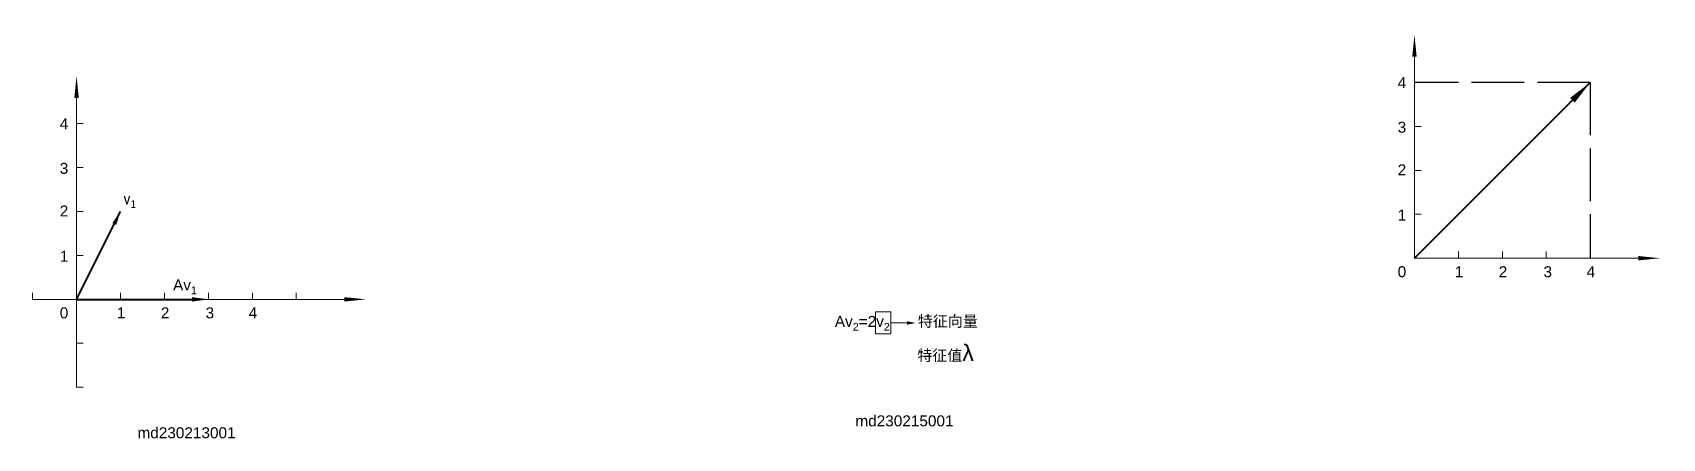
# Model space of a CAD drawing. Header units: millimetres. Extents: x 2272 to 2643, y 1566 to 1659.
import ezdxf

# ---------------------------------------------------------------- set-up
doc = ezdxf.new("R2010")
doc.units = ezdxf.units.MM
doc.linetypes.add('ACAD_ISO02W100', pattern=[15, 12, -3])
doc.layers.get('0').update_dxf_attribs({"lineweight": 15})
for name, color, linetype, lineweight in [('坐标层', 7, 'Continuous', 15), ('标号', 4, 'Continuous', 15), ('标注', 250, 'Continuous', 15), ('绘图层', 1, 'Continuous', 40)]:
    doc.layers.add(name, color=color, linetype=linetype, lineweight=lineweight)
doc.styles.get("Standard").update_dxf_attribs({"font": 'arial.ttf'})

# ---------------------------------------------------------------- blocks, each defined once
blk = doc.blocks.new('*U5')
blk.add_line((0, 0), (0, 1.5))
blk = doc.blocks.new('*U6')
at = {"layer": '坐标层', "color": 0, "linetype": 'ByBlock', "lineweight": -2, "transparency": 16777216}
for p in [(2271.82, 1597.82), (2281.82, 1597.82), (2291.82, 1597.82), (2301.82, 1597.82), (2311.82, 1597.82), (2321.82, 1597.82), (2331.82, 1597.82)]:
    blk.add_blockref('*U5', p, dxfattribs=at)
blk = doc.blocks.new('*U7')
blk.add_line((0, 0), (0, 1.5))
blk = doc.blocks.new('*U8')
at = {"layer": '坐标层', "color": 0, "linetype": 'ByBlock', "lineweight": -2, "transparency": 16777216}
for p in [(2281.82, 1577.82), (2291.82, 1577.82), (2301.82, 1577.82), (2311.82, 1577.82), (2321.82, 1577.82), (2331.82, 1577.82), (2341.82, 1577.82)]:
    blk.add_blockref('*U7', p, dxfattribs=at)
blk = doc.blocks.new('*U17')
blk.add_line((0, 0), (0, 1.5))
blk = doc.blocks.new('*U19')
at = {"layer": '坐标层', "color": 0, "linetype": 'ByBlock', "lineweight": -2, "transparency": 16777216}
for p in [(2586.25, 1607.18), (2596.25, 1607.18), (2606.25, 1607.18), (2616.25, 1607.18), (2626.25, 1607.18)]:
    blk.add_blockref('*U17', p, dxfattribs=at)
blk = doc.blocks.new('*U20')
blk.add_line((0, 0), (0, 1.5))
blk = doc.blocks.new('*U21')
at = {"layer": '坐标层', "color": 0, "linetype": 'ByBlock', "lineweight": -2, "transparency": 16777216}
for p in [(2301.82, 1577.82), (2311.82, 1577.82), (2321.82, 1577.82), (2331.82, 1577.82), (2341.82, 1577.82)]:
    blk.add_blockref('*U20', p, dxfattribs=at)

msp = doc.modelspace()

# ---------------------------------------------------------------- linework, layer by layer
at = {"layer": '坐标层', "lineweight": 15}
for p, q in [((2586.25, 1647.18), (2586.25, 1653.03)), ((2586.25, 1607.18), (2586.25, 1647.18)), ((2281.82, 1637.82), (2281.82, 1643.67)), ((2281.82, 1577.82), (2281.82, 1637.82)), ((2586.25, 1607.18), (2626.25, 1607.18)), ((2626.25, 1607.18), (2637.17, 1607.18)), ((2271.82, 1597.82), (2331.82, 1597.82)), ((2331.82, 1597.82), (2342.73, 1597.82))]:
    msp.add_line(p, q, dxfattribs=at)
at = {"layer": '坐标层'}
msp.add_line((2281.82, 1587.82), (2283.32, 1587.82), dxfattribs=at)
for points in [[(2586.25, 1653.03, 1, 0, 0), (2586.25, 1658.03, 0, 0, 0)], [(2281.82, 1643.67, 1, 0, 0), (2281.82, 1648.67, 0, 0, 0)], [(2637.17, 1607.18, 1, 0, 0), (2642.17, 1607.18, 0, 0, 0)], [(2342.73, 1597.82, 1, 0, 0), (2347.73, 1597.82, 0, 0, 0)]]:
    msp.add_lwpolyline(points, format="xyseb", dxfattribs=at)
at = {"layer": '标注'}
msp.add_line((2467.12, 1592.45), (2470.76, 1592.45), dxfattribs=at)
msp.add_lwpolyline([(2463.59, 1594.96), (2467.12, 1594.96), (2467.12, 1589.94), (2463.59, 1589.94)], close=True, dxfattribs=at)
for points in [[(2470.76, 1592.45, 0.8, 0, 0), (2472.76, 1592.45, 0, 0, 0)], [(2462.71, 1590.38, 0, 0, 0), (2462.71, 1585.88, 0, 0, 0), (2470.08, 1585.88, 0.8, 0, 0), (2472.08, 1585.88, 0, 0, 0)]]:
    msp.add_lwpolyline(points, format="xyseb", dxfattribs=at)
at = {"layer": '绘图层', "color": 0, "lineweight": 40}
msp.add_line((2586.25, 1607.18), (2626.25, 1647.18), dxfattribs=at)
at = {"layer": '绘图层', "color": 0, "linetype": 'ACAD_ISO02W100', "lineweight": 25}
for q in [(2586.25, 1647.18), (2626.25, 1607.18)]:
    msp.add_line((2626.25, 1647.18), q, dxfattribs=at)
at = {"layer": '绘图层', "color": 5, "lineweight": 40}
msp.add_line((2281.82, 1597.82), (2291.82, 1617.82), dxfattribs=at)
at = {"layer": '绘图层', "lineweight": 40}
msp.add_line((2281.82, 1597.82), (2308.12, 1597.82), dxfattribs=at)
at = {"layer": '绘图层', "color": 0, "lineweight": 40}
msp.add_lwpolyline([(2622.19, 1643.12, 1.5, 0, 0), (2626.25, 1647.18, 0, 0, 0)], format="xyseb", dxfattribs=at)
at = {"layer": '绘图层', "color": 5, "lineweight": 50}
msp.add_lwpolyline([(2290.4, 1614.98, 1, 0, 0), (2291.82, 1617.82, 0, 0, 0)], format="xyseb", dxfattribs=at)
at = {"layer": '绘图层'}
msp.add_lwpolyline([(2308.12, 1597.82, 1, 0, 0), (2311.82, 1597.82, 0, 0, 0)], format="xyseb", dxfattribs=at)

# ---------------------------------------------------------------- block references
at = {"layer": '坐标层', "lineweight": 15, "xscale": -1, "rotation": 270}
for name, p in [('*U21', (1008.43, -694.64)), ('*U8', (704, -704))]:
    msp.add_blockref(name, p, dxfattribs=at)
at = {"layer": '坐标层', "lineweight": 15}
for name in ['*U19', '*U6']:
    msp.add_blockref(name, (0, 0), dxfattribs=at)

# ---------------------------------------------------------------- texts
at = {"layer": '坐标层', "char_height": 2.5, "attachment_point": 1}
for s, width, insert in [('4', 5.7536, (2582.43, 1648.39)), ('4', 5.7536, (2278, 1639.03)), ('3', 6.0458, (2582.43, 1638.24)), ('3', 6.0458, (2278, 1628.88)), ('2', 5.8442, (2582.43, 1628.54)), ('2', 5.8442, (2278, 1619.18)), ('1', 4.5293, (2582.43, 1618.25)), ('1', 4.5293, (2278, 1608.89))]:
    msp.add_mtext_dynamic_manual_height_columns(s, width=width, gutter_width=12.5, heights=[0], dxfattribs=dict(at, insert=insert))
at = {"layer": '坐标层', "lineweight": 15, "char_height": 2.5, "attachment_point": 1}
for s, width, insert in [('0', 5.7095, (2582.43, 1605.36)), ('1', 6.5148, (2595.43, 1605.36)), ('2', 5.4053, (2605.42, 1605.36)), ('3', 6.2303, (2615.61, 1605.36)), ('4', 6.9984, (2625.42, 1605.36)), ('0', 5.7095, (2278, 1596)), ('1', 6.5148, (2291, 1596)), ('2', 5.4053, (2300.99, 1596)), ('3', 6.2303, (2311.18, 1596)), ('4', 6.9984, (2320.99, 1596))]:
    msp.add_mtext_dynamic_manual_height_columns(s, width=width, gutter_width=12.5, heights=[0], dxfattribs=dict(at, insert=insert))
at = {"layer": '标号', "color": 4, "insert": (2295.68, 1568.71), "char_height": 2.5, "attachment_point": 1}
msp.add_mtext_dynamic_manual_height_columns('md230213001', width=38.5039, gutter_width=12.5, heights=[0], dxfattribs=at)
at = {"layer": '标号', "insert": (2459.04, 1571.42), "char_height": 2.5, "attachment_point": 1}
msp.add_mtext_dynamic_manual_height_columns('md230215001', width=28.9589, gutter_width=12.5, heights=[0], dxfattribs=at)
at = {"layer": '标注', "lineweight": 15, "insert": (2292.44, 1621.98), "char_height": 2.5, "attachment_point": 1}
msp.add_mtext_dynamic_manual_height_columns('\\A1;{\\fSimSun|b0|i0|c134|p2;\\C256;\\c0;v\\H0.7x;\\S^ 1;}', width=8.1213, gutter_width=12.5, heights=[0], dxfattribs=at)
at = {"layer": '标注', "char_height": 2.5, "attachment_point": 1}
for s, width, insert in [('\\A1;Av{\\H0.7x;\\S^ 1;}', 7.7612, (2303.78, 1602.35)), ('\\A1;Av{\\H0.7x;\\S^ 2;}=2v{\\H0.7x;\\S^ 2;}', 21.5078, (2454.36, 1594.06)), ('{\\fSimSun|b0|i0|c134|p2;特征向量}', 15.5208, (2473.25, 1594.1)), ('{\\fSimSun|b0|i0|c134|p2;特征值\\fArial|b0|i0|c0|p34;\\H1.5x;λ}', 14.8424, (2473.14, 1587.55))]:
    msp.add_mtext_dynamic_manual_height_columns(s, width=width, gutter_width=12.5, heights=[0], dxfattribs=dict(at, insert=insert))

doc.saveas('drawing.dxf')
